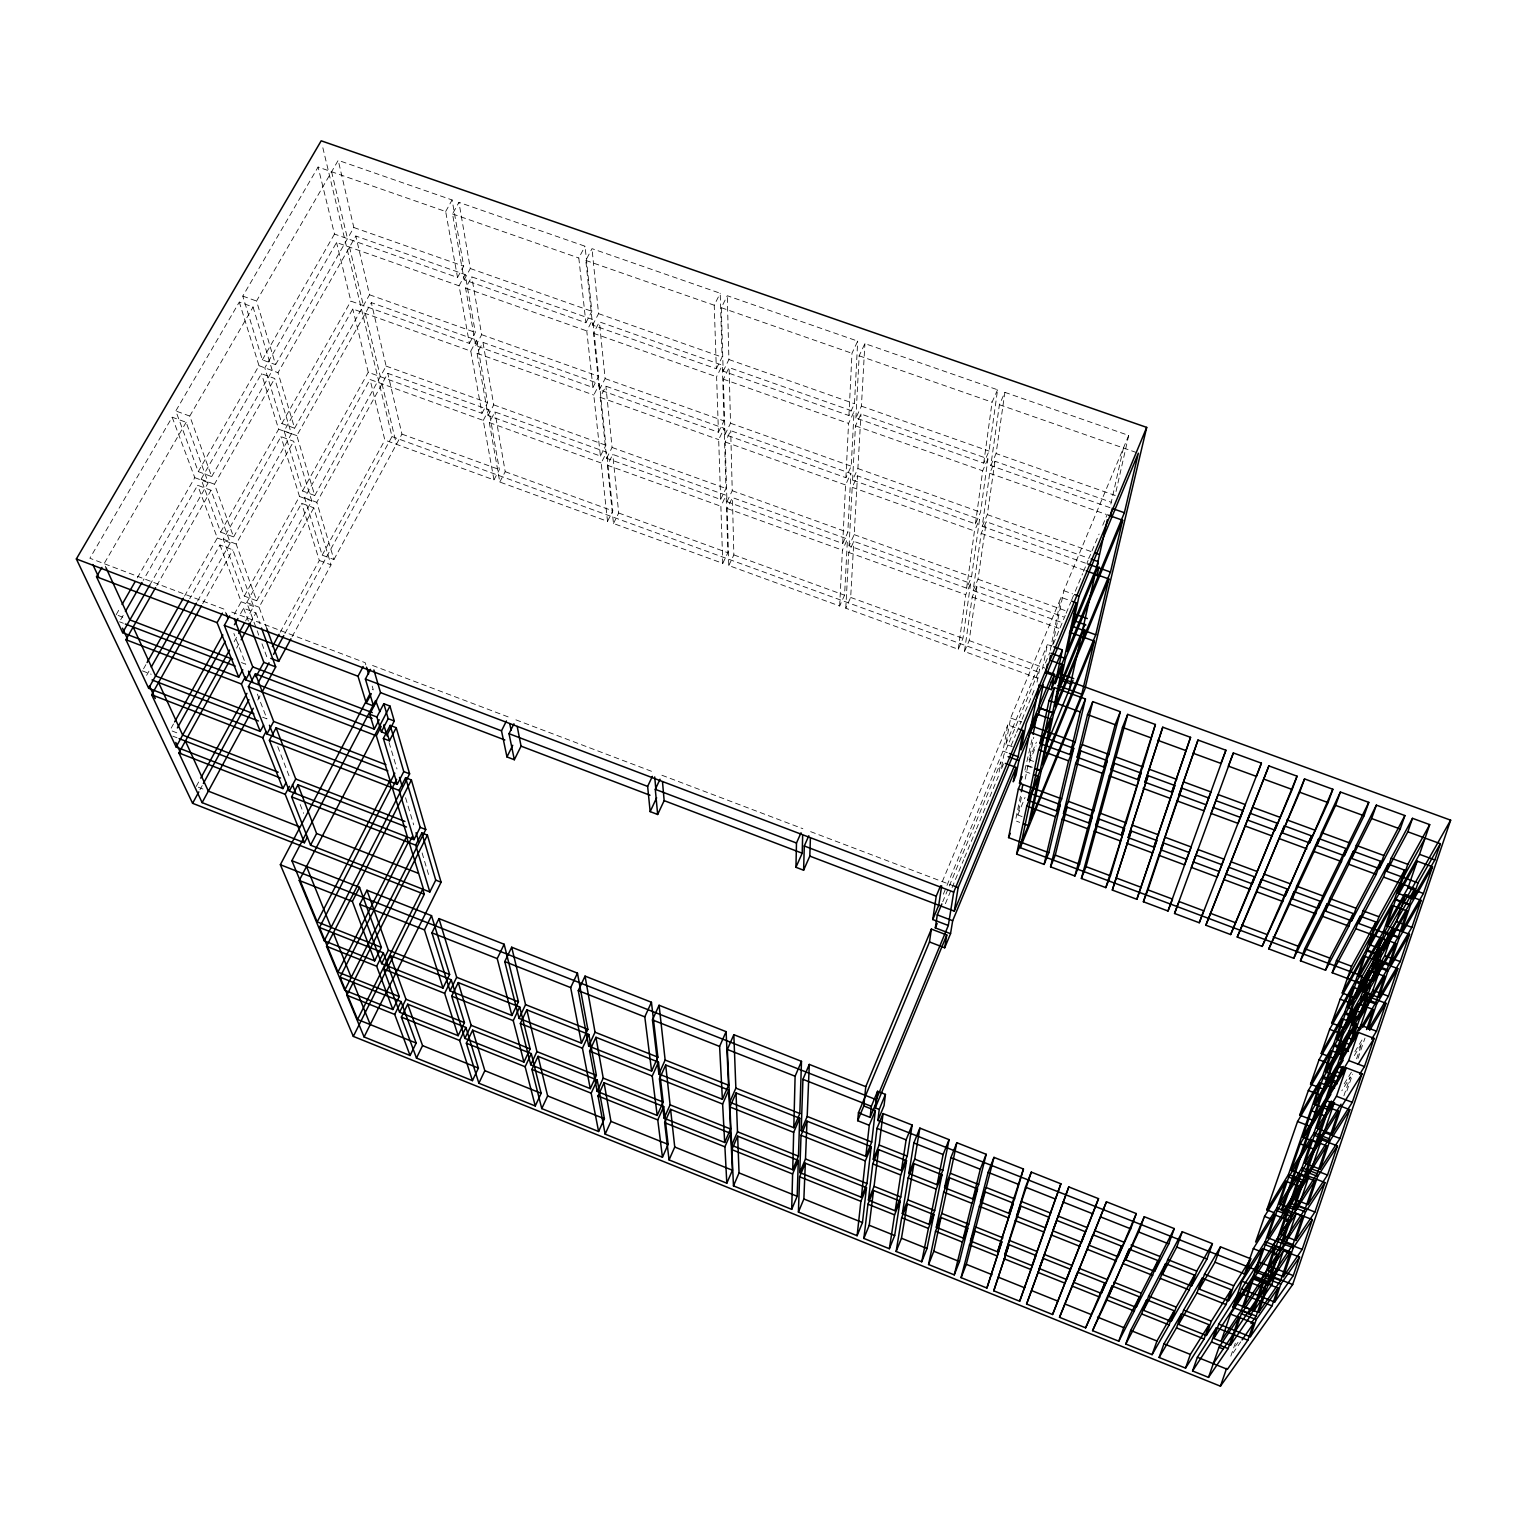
<?xml version="1.0" encoding="UTF-8"?>
<svg xmlns="http://www.w3.org/2000/svg" width="1527" height="1527" viewBox="0 0 1527 1527"><rect width="100%" height="100%" fill="white"/><g stroke="black" fill="none" stroke-linecap="round" stroke-linejoin="round"><path stroke-width="0.75" stroke-dasharray="5 3.75" d="M839.659 605.99L842.389 550.121L847.466 539.031L732.406 497.554L727.138 508.491L728.799 565.544L839.659 605.99L844.565 595.206L847.466 539.031M842.713 543.478L845.557 484.956L850.863 473.485L730.708 430.671L725.21 441.971L726.947 501.715L842.713 543.478L847.809 532.331L850.863 473.485M845.901 477.703L848.554 423.399L854.051 411.603L729.104 367.568L723.397 379.192L725.001 434.565L845.901 477.703L851.226 466.193L854.051 411.603M848.936 415.554L851.971 353.291L857.697 341.113L727.291 295.723L721.317 307.71L723.168 371.176L848.936 415.554L854.471 403.72L857.697 341.113M845.786 608.223L848.745 552.43L853.822 541.322L970.618 583.409L962.983 638.324L958.269 649.261L845.786 608.223L850.673 597.439L853.822 541.322M849.088 545.788L852.2 487.323L857.487 475.851L979.551 519.333L971.535 576.882L966.629 588.181L849.088 545.788L854.185 534.641L857.487 475.851M852.581 480.07L855.464 425.842L860.961 414.027L987.969 458.787L980.544 512.213L975.429 523.895L852.581 480.07L857.888 468.56L860.961 414.027M855.883 417.997L859.167 355.81L864.912 343.613L997.57 389.786L989.038 451.076L983.732 463.12L855.883 417.997L861.4 406.144L864.912 343.613M958.269 649.261L965.732 594.69L970.618 583.409M966.629 588.181L974.455 530.976L979.551 519.333M975.429 523.895L982.682 470.793L987.969 458.787M983.732 463.12L992.073 402.174L997.57 389.786M1037.997 678.332L964.472 651.514L972.184 597.019L977.07 585.738L1063.67 616.946M1060.253 621.966L973.119 590.529L981.193 533.4L986.27 521.738L1088.885 558.29L1099.077 534.068M1085.468 563.139L982.205 526.319L989.706 473.275L994.974 461.269L1111.179 502.23M1123.433 448.003L1110.053 507.67L990.794 465.601L999.402 404.731L1004.881 392.344L1128.701 435.424L1115.13 495.454L996.081 453.557L1004.881 392.344M964.472 651.514L969.187 640.577L977.07 585.738M973.119 590.529L978.005 579.21L986.27 521.738M982.205 526.319L987.301 514.618L994.974 461.269M999.116 772.147L1001.006 761.82L942.751 901.751M947.007 885.393L1002.972 751.093L1007.782 724.886L1018.853 728.971M1012.306 746.703L1005.797 744.298L1010.664 717.976L1061.055 597.343L1071.935 601.256M1037.043 682.111L1039.658 668.998L1003.831 755.063L1001.139 769.589L1003.869 763.023M1042.445 669.093L1047.407 644.509L1051.683 646.055M1020.475 796.197L1015.455 820.782L1019.731 822.366M1024.884 770.123L1032.176 738.82M1050.232 650.349L1061.055 597.343M1022.097 816.582L1017.822 814.979L1021.964 794.803M1025.19 779.114L1027.938 765.657L1036.069 745.939M1033.607 761.419L1029.141 759.778L1033.779 737.217M1128.701 435.424L1063.823 590.72L1052.427 646.245L1065.235 615.438M1343.875 1095.832L1350.326 1076.974L1341.832 1090.774M1356.549 1058.803L1361.912 1043.075L1353.304 1057.314M1346.871 1091.003L1352.617 1074.168M1358.037 1058.326L1364.985 1038.036M1230.819 1356.167L1235.438 1342.806M1017.822 814.979L1025.037 797.399M1029.141 759.778L1036.394 742.179M945.385 903.698L963.652 859.758M964.568 857.563L975.524 831.203M976.44 829.008L998.372 776.27M1011.141 745.52L1015.703 734.582M1016.6 732.406L1021.162 721.469M1022.059 719.274L1034.791 688.658M1045.461 663.023L1049.755 652.659M1066.151 613.243L1070.732 602.249M1071.63 600.054L1074.378 593.449M1075.294 591.254L1082.605 573.656M1083.521 571.461L1088.102 560.466M1102.723 525.269L1107.304 514.275M942.312 881.594L1007.782 724.886M943.342 894.211L946.091 887.607M1005.797 744.298L1047.407 644.509M990.794 465.601L996.081 453.557M728.799 565.544L733.857 554.912L732.406 497.554M722.767 563.348L727.845 552.736L726.146 495.302L612.785 454.435L607.345 465.22L613.491 523.494L722.767 563.348L720.878 506.239L726.146 495.302M720.649 499.444L725.955 488.468L724.18 428.343L605.895 386.197L600.206 397.325L606.62 458.291L720.649 499.444L718.683 439.642L724.18 428.343M726.947 501.715L732.235 490.721L730.708 430.671M718.434 432.236L723.97 420.898L722.328 365.182L599.386 321.853L593.469 333.287L599.405 389.767L718.434 432.236L716.602 376.787L722.328 365.182M725.001 434.565L730.517 423.227L729.104 367.568M723.168 371.176L728.913 359.532L727.291 295.723M716.335 368.77L722.08 357.127L720.21 293.26L591.999 248.653L585.795 260.43L592.61 325.117L716.335 368.77L714.235 305.228L720.21 293.26M613.491 523.494L618.702 513.015L612.785 454.435M607.536 521.337L612.785 510.858L606.639 452.221L494.939 411.966L489.327 422.597L499.806 482.036L607.536 521.337L601.18 463.005L606.639 452.221M606.62 458.291L612.079 447.468L605.895 386.197M600.416 456.058L605.895 445.254L599.462 383.907L482.99 342.411L477.111 353.367L488.086 415.535L600.416 456.058L593.774 395.035L599.462 383.907M592.934 387.476L598.679 376.31L592.705 319.506L471.748 276.864L465.601 288.126L475.756 345.675L592.934 387.476L586.769 330.92L592.705 319.506M599.405 389.767L605.131 378.62L599.386 321.853M592.61 325.117L598.565 313.646L591.999 248.653M499.806 482.036L505.208 471.69L494.939 411.966M585.891 322.751L591.846 311.298L585.032 246.229L458.94 202.347L452.526 213.933L464.151 279.804L585.891 322.751L578.809 257.987L585.032 246.229M493.965 479.898L499.348 469.572L488.869 409.77L387.801 373.351L316.814 502.326L333.936 559.531L322.197 555.16L304.636 497.821L370.049 379.498L483.257 420.402L493.965 479.898L384.861 440.1L370.049 379.498M481.978 413.321L487.628 402.67L476.672 340.158L371.328 302.632L296.83 435.634L314.772 495.531L302.537 490.988L284.137 430.977L352.794 308.969L470.774 351.095L481.978 413.321L368.274 372.302L352.794 308.969M483.257 420.402L488.869 409.77M488.086 415.535L493.717 404.865L482.99 342.411M469.4 343.403L475.317 332.428L465.181 274.555L355.829 236.017L277.99 372.683L294.616 428.209L281.865 423.533L264.801 367.892L336.551 242.526L459.035 285.797L469.4 343.403L350.886 301.124L336.551 242.526M470.774 351.095L476.672 340.158M475.756 345.675L481.673 334.68L471.748 276.864M199.942 789.783L202.232 785.584M284.9 633.533L392 436.569L322.846 147.756M257.758 700.015L260.01 695.873M292.077 636.74L331.054 564.856L313.798 507.804L301.602 503.28L246.725 602.554L256.364 628.609M333.936 559.531L401.945 434.126L387.801 373.351M196.258 786.405L199.636 780.202M280.224 632.235L319.315 560.466L301.602 503.28M322.197 555.16L384.861 440.1M457.527 277.475L463.712 266.194L452.107 199.961L338.211 160.335L256.536 301.029L275.585 364.667L262.339 359.857L242.793 296.104L318.093 167.035L445.674 211.528L457.527 277.475L334.489 234.07L318.093 167.035M459.035 285.797L465.181 274.555M464.151 279.804L470.316 268.523L458.94 202.347M234.146 641.741L237.582 635.518M245.58 620.993L253.597 606.467L232.848 549.854L219.964 545.005L189.692 598.794M256.727 600.779L311.737 501.009L293.68 441.284L280.968 436.607L223.247 539.165L244.32 596.084L256.727 600.779L236.131 543.994L293.68 441.284M314.772 495.531L386.121 366.117L371.328 302.632M236.609 648.04L238.88 643.898M250.256 623.226L255.944 612.9L243.595 608.223L239.014 616.469M266.92 628.895L259.075 607.231L313.798 507.804M171.196 728.112L173.486 723.97M234.299 614.198L241.171 601.772L219.964 545.005M244.32 596.084L299.502 496.485L280.968 436.607M302.537 490.988L368.274 372.302M445.674 211.528L452.107 199.961M202.671 603.738L232.848 549.854M146.611 675.354L148.94 671.212M197.594 601.065L230.291 542.829L211.031 490.262L197.632 485.281L143.175 580.432M233.593 536.95L291.428 433.878L274.688 378.505L261.48 373.695L201.087 479.249L220.651 532.102L233.593 536.95L214.467 484.231L274.688 378.505M294.616 428.209L369.515 294.768L355.829 236.017M143.557 668.788L145.905 664.646M184.538 596.122L217.33 537.981L197.632 485.281M220.651 532.102L278.658 429.202L261.48 373.695M281.865 423.533L350.886 301.124M156.747 585.566L211.031 490.262M149.78 585.108L208.245 482.666L186.141 422.311L172.169 417.176L89.883 558.252L224.507 609.311L226.206 613.701M211.699 476.596L272.264 370.488L253.062 307.022L239.3 302.079L175.796 410.954L198.262 471.614L211.699 476.596L189.768 416.088L175.796 410.954M275.585 364.667L353.844 227.523L338.211 160.335M116.205 614.694L119.717 608.548M137.315 577.874L194.788 477.665L172.169 417.176M198.262 471.614L258.998 365.678L239.3 302.079M262.339 359.857L334.489 234.07M120.69 619.733L124.241 613.51M186.141 422.311L104.122 563.654L106.107 567.968M189.768 416.088L253.062 307.022M1354.869 1051.779L1363.096 1038.15M1344.18 1083.903L1351.49 1072.011M1235.419 1346.127L1238.015 1342.367M1233.072 1352.941L1240.802 1341.775M452.526 213.933L578.809 257.987M585.795 260.43L714.235 305.228M721.317 307.71L851.971 353.291M859.167 355.81L992.073 402.174M999.402 404.731L1138.359 453.195M353.844 227.523L463.712 266.194M470.316 268.523L591.846 311.298M598.565 313.646L722.08 357.127M728.913 359.532L854.471 403.72M861.4 406.144L989.038 451.076M465.601 288.126L586.769 330.92M593.469 333.287L716.602 376.787M723.397 379.192L848.554 423.399M855.464 425.842L982.682 470.793M989.706 473.275L1106.121 514.389M369.515 294.768L475.317 332.428M481.673 334.68L598.679 376.31M605.131 378.62L723.97 420.898M730.517 423.227L851.226 466.193M857.888 468.56L980.544 512.213M987.301 514.618L1092.645 552.106M477.111 353.367L593.774 395.035M600.206 397.325L718.683 439.642M725.21 441.971L845.557 484.956M852.2 487.323L974.455 530.976M981.193 533.4L1083.979 570.105M242.793 296.104L256.536 301.029M1063.823 590.72L1072.527 593.831M386.121 366.117L487.628 402.67M493.717 404.865L605.895 445.254M612.079 447.468L725.955 488.468M732.235 490.721L847.809 532.331M854.185 534.641L971.535 576.882M978.005 579.21L1067.239 611.334M489.327 422.597L601.18 463.005M607.345 465.22L720.878 506.239M727.138 508.491L842.389 550.121M848.745 552.43L965.732 594.69M972.184 597.019L1058.917 628.341M258.998 365.678L277.99 372.683M401.945 434.126L499.348 469.572M505.208 471.69L612.785 510.858M618.702 513.015L727.845 552.736M733.857 554.912L844.565 595.206M850.673 597.439L962.983 638.324M969.187 640.577L1044.831 668.101M392 436.569L1039.2 672.376M284.137 430.977L296.83 435.634M278.658 429.202L291.428 433.878M1010.664 717.976L1021.735 722.042M1002.972 751.093L1007.324 752.696M304.636 497.821L316.814 502.326M1027.938 765.657L1032.386 767.298M299.502 496.485L311.737 501.009M1026.678 765.771L1031.145 767.432M1025.476 771.631L1029.923 773.273M201.087 479.249L214.467 484.231M194.788 477.665L208.245 482.666M319.315 560.466L331.054 564.856M223.247 539.165L236.131 543.994M217.33 537.981L230.291 542.829M246.725 602.554L259.075 607.231M241.171 601.772L253.597 606.467M231.741 612.06L365.182 662.68L366.537 667.204M372.55 665.467L508.415 717.003M515.916 719.847L654.281 772.338M661.916 775.239L802.839 828.703M810.627 831.642L954.184 886.118M372.283 689.46L373.313 689.86L371.958 685.337M118.152 615.438L125.997 618.435M241.419 662.565L245.79 664.245L233.879 633.476M119.507 621.794L123.401 623.283M142.393 670.868L151.173 674.266M262.606 717.194L266.977 718.873L256.88 692.838M172.15 730.994L178.468 733.456M172.837 736.167L177.037 737.789M198.281 787.188L204.313 789.554M277.723 746.608L289.309 776.518M300.17 804.5L303.606 813.376M243.595 608.223L248.443 621.203M257.166 630.785L258.769 635.137M261.995 643.821L266.805 656.858M255.944 612.9L259.895 623.703M389.061 742.523L396.982 768.959M405.571 797.724L413.683 824.828M422.101 852.944L428.82 875.448M331.588 171.73L347.507 238.651M349.511 247.107L363.426 305.61M365.277 313.436L380.318 376.654M382.036 383.831L396.409 444.319"/><path stroke-width="1.5" d="M810.398 838.323L809.806 856.113L803.603 870.218L795.949 867.298L796.483 843.019L801.026 832.788M791.692 1209.346L792.608 1173.977L798.316 1160.425L737.656 1136.164L731.834 1149.621L733.475 1185.868L791.692 1209.346L797.17 1196.29L798.316 1160.425M792.723 1169.758L793.677 1132.366L799.671 1118.241L736.033 1092.95L729.925 1106.96L731.643 1145.288L792.723 1169.758L798.468 1156.149L799.671 1118.241M793.792 1127.709L795.109 1076.23L801.484 1061.341L733.838 1034.695L727.348 1049.469L729.715 1102.189L793.792 1127.709L799.824 1113.507L801.484 1061.341M795.949 867.298L802.19 853.211L802.668 835.384M803.603 870.218L804.29 845.996L808.814 835.746M798.411 1212.056L799.614 1176.783L805.321 1163.23L866.477 1187.701L862.469 1222.554L857.105 1235.706L798.411 1212.056L803.87 1198.981L805.321 1163.23M799.747 1172.564L801.026 1135.286L807 1121.142L871.211 1146.662L866.954 1183.52L861.343 1197.244L799.747 1172.564L805.492 1158.955L807 1121.142M801.179 1130.648L802.935 1079.322L809.291 1064.414L865.771 1086.651L863.805 1105.949L857.678 1120.703L869.264 1125.284L865.828 1156.378L801.179 1130.648L807.191 1116.447L809.291 1064.414M857.678 1120.703L858.441 1112.782L929.485 941.949L931.375 929.084L946.778 934.982L944.698 947.79L929.485 941.949M857.105 1235.706L860.884 1201.348L866.477 1187.701M861.343 1197.244L865.332 1160.902L871.211 1146.662M858.441 1112.782L870.123 1117.401L871.344 1106.331L877.567 1091.29L885.431 1094.401L884.057 1105.586L877.91 1120.474L1292.663 1284.531L1450.65 820.171L1048.285 673.617M877.91 1120.474L879.228 1109.442L875.276 1107.877L876.231 1099.669L948.324 925.477L953.726 892.112L1146.701 427.388L321.185 140.808L76.35 558.958L192.593 803.297L424.277 894.268L353.329 1036.394L1220.436 1386.192L1292.663 1284.531M865.828 1156.378L871.726 1142.062L875.353 1110.511L863.805 1105.949M877.567 1091.29L876.269 1102.532L870.123 1117.401M863.862 1238.435L867.947 1204.192L873.539 1190.506L900.109 1201.138L894.669 1235.515L889.363 1248.723L863.862 1238.435L869.226 1225.265L873.539 1190.506M868.424 1200.088L872.757 1163.86L878.598 1149.602L906.504 1160.673L900.758 1197.034L895.185 1210.816L868.424 1200.088L874.055 1186.364L878.598 1149.602M873.291 1159.337L876.975 1128.338L883.064 1113.565L912.134 1125.036L907.21 1156.149L901.388 1170.522L873.291 1159.337L879.17 1145.021L883.064 1113.565M948.324 925.477L932.768 919.54L936.223 896.177L940.575 885.755M944.698 947.79L950.538 933.684L935.326 927.882L937.292 914.864L941.835 903.946M941.663 885.889L938.742 905.225L932.768 919.54M889.363 1248.723L894.574 1214.862L900.109 1201.138M895.185 1210.816L900.701 1174.988L906.504 1160.673M901.388 1170.522L906.103 1139.867L912.134 1125.036M896.139 1251.453L901.655 1217.706L907.191 1203.963L933.875 1214.652L927.004 1248.513L921.735 1261.779L896.139 1251.453L901.464 1238.244L907.191 1203.963M902.323 1213.66L908.145 1177.947L913.929 1163.631L941.949 1174.759L934.696 1210.587L929.179 1224.425L902.323 1213.66L907.878 1199.878L913.929 1163.631M908.87 1173.499L913.852 1142.94L919.865 1128.109L949.069 1139.638L942.846 1170.293L937.082 1184.742L908.87 1173.499L914.692 1159.108L919.865 1128.109M950.538 933.684L952.676 920.743L1016.085 767.413L1005.32 763.424M809.806 856.113L954.26 911.123L958.154 887.607L1023.281 730.593L1018.853 728.971M1016.085 767.413L1013.26 781.805L1016.028 775.105L1018.872 760.637L1054.527 674.419L1046.033 671.326M954.26 911.123L1018.165 756.724L1023.281 730.593M921.735 1261.779L928.397 1228.414L933.875 1214.652M929.179 1224.425L936.223 1189.132L941.949 1174.759M937.082 1184.742L943.113 1154.527L949.069 1139.638M1034.371 774.933L1038.818 776.575L1026.755 806.046L1016.619 854.089L1044.105 864.416L1048.82 852.696L1008.564 837.598L1018.337 789.001L1021.009 782.492M1061.647 798.869L1019.502 783.198L1029.771 732.12L1037.215 714.121L1051.187 719.236L1040.078 770.734L1027.976 800.32L1056.722 811.028L1061.647 798.869L1073.691 748.287L1029.771 732.12M1038.875 686.883L1031.049 725.764L1075.199 742.007L1070.083 754.624L1039.944 743.515L1049.03 700.53L1054.355 687.627L1085.449 698.965L1075.199 742.007M1021.372 791.73L1022.746 785.031M1033.092 734.334L1037.215 714.121M1043.208 684.802L1038.532 707.707L1052.561 712.842L1039.944 743.515M1045.537 673.35L1047.407 664.207M1038.398 714.674L1039.792 707.917L1053.745 713.033L1042.54 764.722L1095.737 634.774L1108.85 578.981L1086.212 570.888M1049.583 660.122L1050.538 655.522M928.569 1264.528L935.517 1231.277L940.976 1217.496L967.774 1228.204L959.471 1261.569L954.26 1274.873L928.569 1264.528L933.818 1251.243L940.976 1217.496M936.337 1227.307L943.686 1192.11L949.412 1177.737L977.547 1188.903L968.767 1224.215L963.327 1238.111L936.337 1227.307L941.835 1213.45L949.412 1177.737M944.602 1187.739L950.901 1157.619L956.837 1142.711L986.175 1154.297L978.654 1184.513L972.947 1199.019L944.602 1187.739L950.367 1173.27L956.837 1142.711M1027.976 800.32L1038.627 749.795L1051.187 719.236M1038.704 685.05L1051.32 689.65L1054.527 674.419M1450.65 820.171L1362.237 976.077L1020.265 847.676L1054.355 687.627M1051.053 682.015L1055.214 683.542L1062.372 649.929L1053.821 646.818M1016.619 854.089L1028.263 825.553L1038.818 776.575M1052.561 712.842L1062.907 664.913L1050.423 660.37M1071.935 601.256L1076.306 602.821L1064.395 657.965L1051.32 689.65M1094.267 641.111L1041.28 770.581L1030.63 819.77L1081.784 694.289L1094.267 641.111L1070.045 632.369M1122.631 520.23L1065.541 658.5L1055.138 706.619L1110.473 572.052L1122.631 520.23L1108.354 515.191M1079.055 596.179L1067.049 651.533L1124.387 512.728L1138.359 453.195L1079.055 596.179L1074.703 594.614M1069.205 689.708L1081.173 636.377M1082.586 630.04L1095.145 574.095M1096.71 567.147L1107.342 519.714M1082.834 638.381L1084.857 629.429M1096.978 575.774L1099.02 566.765M1110.339 516.641L1111.885 509.827M1146.701 427.388L1084.933 689.04L1020.265 847.676M1044.105 864.416L1055.386 816.716L1060.272 804.595L1018.337 789.001M1056.722 811.028L1068.595 760.847L1073.691 748.287M1070.083 754.624L1080.181 711.926L1085.449 698.965M1048.82 852.696L1060.272 804.595M1050.557 866.84L1062.124 819.236L1066.991 807.096L1092.32 816.525L1079.57 864.225L1074.893 876.002L1050.557 866.84L1055.272 855.12L1066.991 807.096M1063.498 813.547L1075.657 763.462L1080.734 750.883L1107.266 760.637L1093.847 810.837L1088.98 823.034L1063.498 813.547L1068.404 801.37L1080.734 750.883M1077.165 757.239L1087.51 714.598L1092.759 701.637L1120.341 711.716L1108.926 754.414L1103.868 767.088L1077.165 757.239L1082.261 744.603L1092.759 701.637M954.26 1274.873L962.354 1242.043L967.774 1228.204M963.327 1238.111L971.878 1203.352L977.547 1188.903M972.947 1199.019L980.277 1169.243L986.175 1154.297M961.094 1277.641L969.492 1244.906L974.913 1231.067L1001.827 1241.814L986.9 1288.044L961.094 1277.641L966.305 1264.318L974.913 1231.067M970.504 1240.993L979.399 1206.33L985.049 1191.881L1013.317 1203.123L997.589 1251.835L970.504 1240.993L975.944 1227.078L985.049 1191.881M980.506 1202.016L988.122 1172.354L993.982 1157.371L1023.453 1169.014L1014.596 1198.79L1008.965 1213.354L980.506 1202.016L986.194 1187.51L993.982 1157.371M1074.893 876.002L1087.491 828.684L1092.32 816.525M1088.98 823.034L1102.227 773.273L1107.266 760.637M1103.868 767.088L1115.13 724.714L1120.341 711.716M1081.383 878.445L1094.248 831.203L1099.077 819.026L1124.502 828.474L1110.434 875.811L1105.815 887.626L1081.383 878.445L1086.041 866.649L1099.077 819.026M1095.775 825.573L1109.308 775.869L1114.328 763.252L1140.955 773.063L1126.182 822.843L1121.372 835.097L1095.775 825.573L1100.623 813.337L1114.328 763.252M1110.988 769.703L1122.498 727.406L1127.689 714.388L1155.385 724.485L1142.788 766.878L1137.806 779.591L1110.988 769.703L1116.027 757.029L1127.689 714.388M986.9 1288.044L1001.827 1241.814M997.589 1251.835L1013.317 1203.123M1008.965 1213.354L1023.453 1169.014M1105.815 887.626L1124.502 828.474M1121.372 835.097L1140.955 773.063M1137.806 779.591L1155.385 724.485M1112.324 890.069L1131.259 830.993L1156.798 840.499L1136.851 899.288L1112.324 890.069L1131.259 830.993M1128.186 837.636L1148.056 775.659L1174.797 785.508L1153.878 847.199L1128.186 837.636L1148.056 775.659M1144.945 782.225L1162.753 727.196L1190.564 737.331L1171.858 792.15L1144.945 782.225L1162.753 727.196M993.772 1290.811L1008.984 1244.696L1036.012 1255.499L1019.673 1301.252L993.772 1290.811L1008.984 1244.696M1060.902 1183.807L1045.155 1227.746L1016.562 1216.37L1025.495 1187.147L1031.298 1172.106L1060.902 1183.807L1032.023 1265.635L1004.823 1254.736L1015.264 1220.627L1020.857 1206.101L1049.24 1217.382L1019.673 1301.252M1004.823 1254.736L1020.857 1206.101M1016.562 1216.37L1031.298 1172.106M1136.851 899.288L1156.798 840.499M1153.878 847.199L1174.797 785.508M1171.858 792.15L1190.564 737.331M1163.593 843.019L1147.941 889.878L1172.526 899.098L1168.002 911.008L1143.379 901.751L1158.859 855.292L1163.593 843.019L1189.209 852.562M1186.517 859.357L1160.711 849.756L1177.012 800.873L1181.917 788.142L1208.773 798.029M1206.082 804.767L1179.035 794.803L1197.989 740.041L1225.914 750.234L1168.002 911.008M1160.711 849.756L1181.917 788.142M1179.035 794.803L1197.989 740.041M1271.991 1305.89L1278.08 1288.063L1262.6 1281.936L1241.394 1313.716L1230.514 1345.153L1213.736 1338.435L1218.737 1324.119L1238.951 1292.758L1271.991 1305.89L1250.308 1336.736L1218.737 1324.119M1280.619 1280.657L1290.449 1251.93L1275.045 1245.879L1253.419 1279.034L1243.856 1306.597L1258.649 1312.476L1280.619 1280.657L1265.158 1274.53L1243.856 1306.597M1292.949 1244.6L1302.684 1216.198L1287.337 1210.186L1265.291 1244.715L1255.843 1271.991L1270.559 1277.813L1292.949 1244.6L1277.565 1238.55L1255.843 1271.991M1314.785 1180.829L1291.67 1216.446L1282.356 1243.493L1305.165 1208.945L1314.785 1180.829L1299.515 1174.893L1277.068 1210.739L1267.715 1237.729L1293.216 1247.826L1312.342 1219.615L1296.251 1213.335L1277.736 1241.737L1267.811 1270.54L1283.348 1276.687L1302.187 1249.41L1312.342 1219.615M1317.228 1173.652L1326.753 1145.842L1311.559 1139.982L1288.712 1177.107L1279.454 1203.83L1294.037 1209.537L1317.228 1173.652L1301.977 1167.735L1279.454 1203.83M1329.177 1138.741L1338.606 1111.236L1323.47 1105.414L1300.241 1143.818L1291.078 1170.274L1305.604 1175.924L1329.177 1138.741L1314.003 1132.881L1291.078 1170.274M1366.55 1029.542L1373.403 1009.538L1358.476 1003.907L1334.14 1045.938L1325.264 1071.61L1339.58 1077.089M1359.03 1030.782L1375.732 1002.724L1384.76 976.345L1369.91 970.771L1345.23 1013.947L1336.411 1039.372L1350.689 1044.792M1333.243 1101.769L1328.375 1109.69L1313.983 1104.174L1322.955 1078.234L1387.07 969.607L1396.002 943.495L1355.823 928.721L1332.212 972.737L1360.748 983.464L1385.619 939.811L1380.389 954.986L1355.69 998.104L1342.252 993.046L1351.586 966.267L1375.98 922.022L1360.213 916.162L1336.469 960.598L1332.212 972.737M1398.274 936.814L1407.13 910.97L1392.395 905.53L1367.047 950.939L1358.419 975.868L1372.563 981.174L1398.274 936.814L1383.5 931.317L1358.419 975.868M1358.648 923.453L1363.057 910.856L1388.062 864.034L1404.611 870.123L1378.9 916.734L1369.261 944.564L1383.347 949.832L1409.383 904.366L1414.785 888.619L1383.538 877.09L1358.648 923.453L1388.577 934.6L1414.785 888.619M1241.47 1288.864L1274.682 1302.035L1280.809 1284.131L1299.572 1257.103L1283.405 1250.747L1265.234 1277.984L1253.915 1310.853L1236.259 1303.829L1241.47 1288.864L1258.802 1261.97L1293.274 1275.599L1299.572 1257.103M1283.348 1276.687L1293.216 1247.826M1295.736 1240.458L1305.509 1211.923L1324.959 1182.566L1308.963 1176.344L1290.086 1205.891L1280.275 1234.389L1295.736 1240.458L1314.919 1212.018L1324.959 1182.566M1308.009 1204.631L1317.648 1176.401L1337.442 1145.918L1321.523 1139.753L1302.302 1170.426L1292.586 1198.619L1308.009 1204.631L1327.517 1175.046L1337.442 1145.918M1334.56 1102.609L1314.403 1135.344L1304.783 1163.23L1320.13 1169.186L1329.673 1141.242L1349.792 1109.671L1326.352 1100.643L1316.847 1128.224L1332.117 1134.122L1352.292 1102.322L1361.989 1073.825L1346.222 1067.812L1326.352 1100.643M1332.117 1134.122L1341.565 1106.483L1361.989 1073.825M1368.116 1028.893L1376.495 1004.346L1397.816 968.614L1382.279 962.812L1361.492 998.677L1352.292 1025.419L1360.901 1028.664M1378.843 997.494L1387.909 971L1409.516 934.314L1394.036 928.55L1372.964 965.408L1363.859 991.863L1378.843 997.494L1400.221 961.59L1409.516 934.314M1390.219 964.224L1399.19 937.998L1421.064 900.357L1405.661 894.669L1384.321 932.463L1375.293 958.651L1390.219 964.224L1411.883 927.347L1421.064 900.357M1401.481 931.317L1410.356 905.358L1432.498 866.782L1417.171 861.152L1395.563 899.88L1386.631 925.782L1401.481 931.317L1423.412 893.467L1432.498 866.782M1386.631 871.325L1391.173 858.212L1412.494 818.319L1429.711 824.618L1407.799 864.339L1397.835 893.257L1412.628 898.716L1418.029 882.911L1440.362 843.706L1407.837 831.795L1386.631 871.325L1418.029 882.911M1320.13 1169.186L1339.981 1138.474L1349.792 1109.671M1359.641 1074.283L1364.47 1066.552L1374.071 1038.379L1358.362 1032.424L1338.206 1066.304L1328.795 1093.599L1348.704 1060.559L1358.362 1032.424M1371.628 1039.162L1376.514 1031.183L1386.001 1003.315L1370.387 997.417L1360.824 1025.247L1340.591 1059.318L1349.906 1032.309L1356.377 1034.752M1368.516 1029.179L1388.425 996.196L1397.816 968.614M1412.628 898.716L1434.826 859.968L1440.362 843.706M1247.845 1340.229L1253.724 1323.165L1239.008 1317.305L1218.985 1347.291L1208.525 1377.392L1192.568 1370.96L1197.378 1357.255L1216.446 1327.669L1247.845 1340.229L1227.403 1369.337L1197.378 1357.255M1250.976 1323.585L1256.167 1316.083L1265.616 1288.597L1250.976 1282.775L1230.552 1314.098L1221.371 1340.496L1241.451 1310.223L1250.976 1282.775M1264.07 1287.452L1268.04 1281.573L1277.393 1254.354L1262.81 1248.609L1241.985 1281.21L1232.9 1307.341L1251.319 1314.652L1262.6 1281.936M1274.721 1255.079L1279.779 1247.406L1289.055 1220.474L1274.53 1214.786L1253.323 1248.647L1244.314 1274.53L1265.215 1241.661L1274.53 1214.786M1286.268 1221.581L1291.422 1213.602L1300.584 1186.937L1286.135 1181.306L1264.528 1216.408L1255.614 1242.043L1276.916 1207.914L1286.135 1181.306M1283.119 1211.369L1302.932 1180.123L1329.902 1101.75M1337.537 1079.57L1341.928 1066.762M1348.589 1047.446L1356.587 1024.197L1342.424 1018.853L1319.042 1059.776L1310.548 1084.208L1324.138 1089.419L1343.111 1057.524M1367.448 992.607L1358.82 1017.726L1344.676 1012.382L1321.218 1053.535L1334.751 1058.688L1343.13 1034.447L1367.448 992.607L1353.361 987.301L1329.635 1029.332L1321.218 1053.535M1369.662 986.194L1378.213 961.342L1364.184 956.074L1340.133 999.173L1331.792 1023.147L1345.268 1028.263L1369.662 986.194L1355.575 980.907L1331.792 1023.147M1250.308 1336.736L1256.187 1319.614L1278.08 1288.063M1258.649 1312.476L1268.135 1284.875L1290.449 1251.93M1270.559 1277.813L1279.97 1250.479L1302.684 1216.198M1294.037 1209.537L1303.256 1182.757L1326.753 1145.842M1305.604 1175.924L1314.709 1149.411L1338.606 1111.236M1317.037 1142.635L1326.066 1116.409L1311.655 1110.854L1302.588 1137.061L1317.037 1142.635L1341.011 1104.212M1328.375 1109.69L1331.353 1101.043M1340.324 1074.951L1343.264 1066.361M1351.414 1042.674L1359.45 1019.33L1384.76 976.345M1396.002 943.495L1370.349 987.606L1361.683 1012.821L1347.482 1007.457L1356.186 982.3L1381.21 937.979L1372.219 964.052L1347.482 1007.457M1372.563 981.174L1381.152 956.207L1407.13 910.97M1383.347 949.832L1388.577 934.6M1253.915 1310.853L1271.762 1284.684L1283.405 1250.747M1267.811 1270.54L1286.058 1243.054L1296.251 1213.335M1280.275 1234.389L1298.866 1205.738L1308.963 1176.344M1292.586 1198.619L1311.54 1168.842L1321.523 1139.753M1304.783 1163.23L1324.062 1132.347L1333.93 1103.582M1316.847 1128.224L1336.449 1096.252L1346.222 1067.812M1352.292 1025.419L1372.83 990.317L1382.279 962.812M1363.859 991.863L1384.684 955.768L1394.036 928.55M1375.293 958.651L1396.422 921.602L1405.661 894.669M1386.631 925.782L1408.028 887.798L1417.171 861.152M1397.835 893.257L1419.518 854.337L1429.711 824.618M1220.436 1386.192L1226.582 1368.421M1281.268 1210.281L1362.237 976.077M1282.165 1210.854L1311.216 1126.792L1330.838 1094.401M1343.569 1055.329L1331.391 1050.691L1308.353 1090.507L1299.763 1115.168L1313.411 1120.436L1321.962 1095.718L1343.245 1060.062M1324.138 1089.419L1332.594 1064.949L1356.587 1024.197M1345.268 1028.263L1353.571 1004.251L1378.213 961.342M1355.69 998.104L1360.748 983.464M1265.158 1274.53L1275.045 1245.879M1277.565 1238.55L1287.337 1210.186M1267.715 1237.729L1289.838 1202.952L1299.515 1174.893M1301.977 1167.735L1311.559 1139.982M1314.003 1132.881L1323.47 1105.414M1341.718 1073.691L1335.266 1071.229L1325.894 1098.409L1302.588 1137.061M1325.264 1071.61L1349.295 1030.534L1358.476 1003.907M1336.411 1039.372L1360.824 997.112L1369.91 970.771M1383.5 931.317L1392.395 905.53M1369.261 944.564L1394.685 898.926L1404.611 870.123M1238.951 1292.758L1233.759 1307.666L1213.736 1338.435M1245.364 1274.224L1250.728 1258.782L1220.436 1246.834L1204.517 1274.186L1199.249 1289.093L1228.472 1300.718L1245.364 1274.224L1215.015 1262.218L1199.249 1289.093M1383.538 877.09L1388.062 864.034M1400.221 829.008L1404.897 815.552L1376.361 805.13L1356.281 845.385L1351.662 858.441L1379.263 868.615L1400.221 829.008L1371.628 818.548L1351.662 858.441M1208.525 1377.392L1228.147 1348.608L1239.008 1317.305M1232.9 1307.341L1253.4 1275.77L1262.81 1248.609M1274.721 1212.953L1266.818 1209.861L1288.483 1174.511L1320.244 1082.853L1334.522 1088.312M1299.763 1115.168L1322.535 1076.249L1331.391 1050.691M1310.548 1084.208L1333.663 1044.163L1342.424 1018.853M1344.676 1012.382L1353.361 987.301M1355.575 980.907L1364.184 956.074M1342.252 993.046L1366.379 949.737L1375.98 922.022M1236.259 1303.829L1253.438 1277.431L1258.802 1261.97M1407.837 831.795L1412.494 818.319M1192.568 1370.96L1211.484 1341.928L1216.446 1327.669M1355.823 928.721L1360.213 916.162M1226.028 1304.573L1231.22 1289.685L1202.188 1278.156L1183.616 1310.09L1178.539 1324.348L1206.33 1335.476L1226.028 1304.573L1196.939 1292.987L1178.539 1324.348M1376.209 874.379L1380.771 861.343L1353.361 851.264L1329.788 898.487L1325.321 911.046L1351.643 920.857L1376.209 874.379L1348.761 864.244L1325.321 911.046M1228.472 1300.718L1233.701 1285.772L1250.728 1258.782M1379.263 868.615L1383.844 855.521L1404.897 815.552M1266.818 1209.861L1297.549 1121.524L1320.244 1082.853M1204.116 1338.969L1209.098 1324.73L1181.516 1313.697L1163.975 1343.817L1159.108 1357.465L1185.544 1368.116L1204.116 1338.969L1176.477 1327.879L1159.108 1357.465M1348.856 926.125L1353.266 913.566L1327.116 903.85L1304.745 948.687L1300.45 960.788L1325.531 970.218L1348.856 926.125L1322.668 916.353L1300.45 960.788M1206.33 1335.476L1211.35 1321.179L1231.22 1289.685M1351.643 920.857L1356.052 908.26L1380.771 861.343M1215.015 1262.218L1220.436 1246.834M1371.628 818.548L1376.361 805.13M1185.544 1368.116L1190.354 1354.43L1209.098 1324.73M1325.531 970.218L1329.807 958.097L1353.266 913.566M1176.477 1327.879L1181.516 1313.697M1322.668 916.353L1327.116 903.85M1191.48 1286.001L1196.767 1271.113L1212.419 1243.646L1182.261 1231.735L1167.716 1259.584L1162.371 1274.415L1191.48 1286.001L1206.96 1259.031L1212.419 1243.646M1344.333 855.731L1348.971 842.694L1368.784 802.381L1340.382 791.998L1321.523 832.616L1316.847 845.595L1344.333 855.731L1364.05 815.781L1368.784 802.381M1196.939 1292.987L1202.188 1278.156M1348.761 864.244L1353.361 851.264M1169.128 1324.94L1174.187 1310.758L1146.72 1299.782L1130.686 1330.437L1125.781 1344.027L1152.102 1354.64L1169.128 1324.94L1141.604 1313.907L1125.781 1344.027M1315.74 913.776L1320.187 901.274L1294.152 891.577L1268.784 948.897L1293.789 958.288L1315.74 913.776L1289.647 904.041L1268.784 948.897M1171.171 1321.389L1176.248 1307.15L1194.496 1275.102L1165.616 1263.631L1148.628 1296.099L1143.513 1310.3L1171.171 1321.389L1189.228 1289.914L1194.496 1275.102M1318.355 908.45L1322.821 895.91L1346.089 848.573L1318.774 838.533L1296.671 886.175L1292.147 898.697L1318.355 908.45L1341.469 861.572L1346.089 848.573M1026.583 1304.039L1043.208 1258.382L1070.332 1269.223L1052.58 1314.518L1026.583 1304.039L1043.208 1258.382M1039.276 1268.536L1056.799 1220.397L1085.315 1231.716L1066.59 1279.492L1039.276 1268.536L1068.785 1186.918L1098.524 1198.657L1081.498 1242.214L1052.771 1230.781L1068.785 1186.918M1152.102 1354.64L1156.97 1341.011L1174.187 1310.758M1293.789 958.288L1298.103 946.206L1320.187 901.274M1168.747 1243.894L1174.263 1228.586L1144.257 1216.733L1125.685 1259.813L1154.66 1271.342L1168.747 1243.894L1138.684 1231.984L1125.685 1259.813M1328.032 802.591L1332.842 789.249L1304.554 778.923L1282.184 832.826L1309.555 842.923L1328.032 802.591L1299.687 792.227L1282.184 832.826M1143.513 1310.3L1160.291 1278.385L1165.616 1263.631M1292.147 898.697L1314.117 851.474L1318.774 838.533M1162.371 1274.415L1176.763 1247.063L1182.261 1231.735M1316.847 845.595L1335.571 805.359L1340.382 791.998M1134.313 1310.987L1139.428 1296.862L1112.076 1285.925L1092.568 1330.647L1118.795 1341.221L1134.313 1310.987L1106.903 1299.992L1092.568 1330.647M1282.737 901.464L1287.261 889.019L1261.321 879.38L1237.252 937.044L1262.161 946.396L1282.737 901.464L1256.759 891.787L1237.252 937.044M1136.164 1307.36L1141.299 1293.178L1157.943 1260.577L1129.178 1249.143L1108.621 1296.328L1136.164 1307.36L1152.618 1275.331L1157.943 1260.577M1285.2 896.101L1311.54 835.861L1284.36 825.859L1259.088 886.385L1285.2 896.101L1311.54 835.861M1154.66 1271.342L1160.024 1256.511L1174.263 1228.586M1309.555 842.923L1332.842 789.249M1141.604 1313.907L1146.72 1299.782M1289.647 904.041L1294.152 891.577M1118.795 1341.221L1123.719 1327.631L1139.428 1296.862M1262.161 946.396L1287.261 889.019M1261.397 763.176L1199.268 922.747L1174.549 913.47L1233.358 752.945L1261.397 763.176L1256.454 776.422L1228.357 766.134L1233.358 752.945M1108.621 1296.328L1129.178 1249.143M1259.088 886.385L1284.36 825.859M1138.684 1231.984L1144.257 1216.733M1299.687 792.227L1304.554 778.923M1099.631 1297.072L1104.804 1283.004L1077.566 1272.125L1059.509 1317.305L1085.621 1327.841L1099.631 1297.072L1072.336 1286.135L1092.912 1234.732L1121.543 1246.127L1116.142 1260.806L1101.311 1293.388L1073.863 1282.394L1106.445 1201.787L1136.298 1213.583L1130.705 1228.834L1117.993 1256.74L1089.152 1245.268L1106.445 1201.787M1249.869 889.21L1254.45 876.822L1228.624 867.202L1205.853 925.228L1230.647 934.562L1249.869 889.21L1224.005 879.571L1205.853 925.228M1101.311 1293.388L1121.543 1246.127M1268.88 765.905L1247.654 820.094L1274.911 830.134L1292.166 789.478L1297.053 776.193L1268.88 765.905L1226.162 874.131L1252.159 883.809L1277.145 823.206L1250.079 813.223L1224.005 879.571M1252.159 883.809L1277.145 823.206M1117.993 1256.74L1136.298 1213.583M1274.911 830.134L1297.053 776.193M1106.903 1299.992L1112.076 1285.925M1256.759 891.787L1261.321 879.38M1085.621 1327.841L1104.804 1283.004M1230.647 934.562L1254.45 876.822M1081.498 1242.214L1098.524 1198.657M1199.268 922.747L1203.734 910.798L1179.073 901.541L1174.549 913.47M1052.58 1314.518L1085.315 1231.716M1225.914 750.234L1220.894 763.405L1192.911 753.174M1143.379 901.751L1147.941 889.878M1008.564 837.598L1010.282 833.379M1044.869 749.051L1072.985 680.469M1019.502 783.198L1022.193 776.67M1057.238 691.597L1084.953 624.295M1055.901 697.724L1083.521 630.67M1053.745 713.033L1108.85 578.981M1059.509 1317.305L1072.336 1286.135M1062.372 649.929L1020.99 749.91L1026.163 723.683L1076.306 602.821M1069.358 633.209L1098.333 563.196M1069.74 635.518L1097.589 568.178M875.276 1107.877L946.778 934.982M869.264 1125.284L875.353 1110.511M879.228 1109.442L885.431 1094.401M1055.214 683.542L1062.907 664.913M865.771 1086.651L931.375 929.084M935.326 927.882L937.158 923.472M733.475 1185.868L739.049 1172.908L737.656 1136.164M726.814 1183.196L732.406 1170.236L730.727 1133.397L670.582 1109.346L664.646 1122.669L669.055 1159.909L726.814 1183.196L724.905 1146.834L730.727 1133.397M731.643 1145.288L737.503 1131.774L736.033 1092.95M729.715 1102.189L735.861 1088.121L733.838 1034.695M724.676 1142.482L730.536 1128.987L728.761 1090.068L665.677 1065.006L659.454 1078.883L664.111 1118.222L724.676 1142.482L722.634 1104.059L728.761 1090.068M722.386 1099.287L728.551 1085.22L726.108 1031.66L659.091 1005.281L652.449 1019.902L658.881 1073.996L722.386 1099.287L719.599 1046.415L726.108 1031.66M669.055 1159.909L674.743 1147.044L670.582 1109.346M662.451 1157.237L668.139 1144.391L663.711 1106.598L604.043 1082.738L598.011 1095.947L605.15 1134.141L662.451 1157.237L657.755 1119.921L663.711 1106.598M664.111 1118.222L670.086 1104.842L665.677 1065.006M657.202 1115.454L663.176 1102.074L658.481 1062.143L595.95 1037.291L589.594 1051.072L597.152 1091.385L657.202 1115.454L652.239 1076.02L658.481 1062.143M658.881 1073.996L665.142 1060.043L659.091 1005.281M651.609 1071.114L657.889 1057.161L651.437 1002.266L585.051 976.116L578.275 990.603L588.658 1046.052L651.609 1071.114L644.795 1016.867L651.437 1002.266M605.15 1134.141L610.934 1121.391L604.043 1082.738M598.603 1131.507L604.406 1118.757L597.229 1080.009L538.077 1056.34L531.911 1069.454L541.761 1108.583L598.603 1131.507L591.178 1093.217L597.229 1080.009M597.152 1091.385L603.222 1078.119L595.95 1037.291M590.281 1088.636L596.37 1075.371L588.811 1034.447L526.815 1009.824L520.344 1023.472L530.747 1064.777L590.281 1088.636L582.436 1048.209L588.811 1034.447M588.658 1046.052L595.034 1032.214L585.051 976.116M581.463 1043.189L587.857 1029.37L577.454 973.138L511.679 947.217L504.769 961.59L519.046 1018.337L581.463 1043.189L570.678 987.606L577.454 973.138M535.271 1105.968L541.15 1093.332L531.301 1053.63L472.626 1030.171L466.365 1043.189L478.867 1083.235L535.271 1105.968L525.135 1066.743L531.301 1053.63M541.761 1108.583L547.639 1095.928L538.077 1056.34M652.373 776.365L647.639 786.405L650.158 811.62L657.66 814.483L664.15 800.625L662.527 782.168M657.66 814.483L655.293 789.325L660.027 779.266M530.747 1064.777L536.931 1051.607L526.815 1009.824M650.158 811.62L656.648 797.781M523.933 1062.067L530.136 1048.896L519.734 1007.018L458.272 982.586L451.687 996.138L464.876 1038.398L523.933 1062.067L513.244 1020.647L519.734 1007.018M478.867 1083.235L484.842 1070.675L472.626 1030.171M511.908 1015.493L518.436 1001.807L504.158 944.259L438.974 918.605L431.931 932.825L450.045 990.87L511.908 1015.493L497.229 958.612L504.158 944.259M519.046 1018.337L525.555 1004.632L511.679 947.217M472.435 1080.639L478.409 1068.079L465.926 1027.48L407.728 1004.212L401.372 1017.116L416.47 1058.077L472.435 1080.639L459.646 1040.479L465.926 1027.48M464.876 1038.398L471.175 1025.323L458.272 982.586M458.138 1035.688L464.437 1022.632L451.248 979.8L390.32 955.597L383.621 969.015L399.559 1012.229L458.138 1035.688L444.643 993.333L451.248 979.8M412.29 836.567L409.198 842.675L423.59 889.497L429.831 891.959L415.688 845.194L421.853 832.978L427.407 835.135L346.82 995.241L364.094 1036.967L410.076 1055.501L416.165 1043.056L401.086 1001.559L340.063 977.146L408.263 842.312L406.545 836.72L289.328 791.081L269.401 740.29L276.101 727.806L387.858 770.906M442.983 988.064L449.625 974.474L431.53 915.666L366.938 890.241L359.761 904.347L381.635 963.652L442.983 988.064L424.468 929.886L431.53 915.666M416.47 1058.077L422.559 1045.613L407.728 1004.212M450.045 990.87L456.668 977.28L438.974 918.605M396.657 779.362L392.324 787.798L407.48 837.082L413.989 839.621L399.101 790.432L405.59 777.739L411.393 779.992L326.53 946.282L344.739 990.259L392.859 1009.538L399.272 996.597L383.372 952.829L319.506 927.462L391.351 787.436L389.461 781.309L266.939 733.972L248.386 686.692L255.41 673.808L372.111 718.473M410.076 1055.501L394.71 1014.443L401.086 1001.559M399.559 1012.229L405.953 999.269L390.32 955.597M517.195 726.432L521.07 746.149L514.332 759.74L506.964 756.934L512.748 745.271M429.831 891.959L435.729 880.125L421.853 832.978M514.332 759.74L509.025 733.685L513.95 723.798M364.094 1036.967L441.074 882.224L427.407 835.135M392.859 1009.538L376.654 966.247L383.372 952.829M381.635 963.652L388.392 950.157L366.938 890.241M416.165 1043.056L357.566 1019.482L422.712 889.153L310.535 845.156L291.6 796.846L297.956 784.802L406.506 827.004M506.964 756.934L501.505 730.822L506.43 720.954M324.258 940.804L409.618 773.845L396.218 727.692L390.187 725.382L383.392 738.495L389.442 740.805L387.457 734.182L381.368 731.853L376.883 717.003L383.811 703.718L389.958 706.066L299.254 880.449L324.258 940.804L374.63 960.865L381.387 947.389L359.551 887.321L291.886 860.694L375.604 700.588L379.841 711.697M413.989 839.621L420.192 827.348L405.59 777.739M344.739 990.259L425.766 829.524L411.393 779.992M399.272 996.597L337.963 972.088L406.545 836.72M374.63 960.865L352.374 901.426L359.551 887.321M381.387 947.389L317.215 921.907L389.461 781.309M390.187 725.382L403.777 771.593L397.249 784.324L390.435 781.69L394.806 773.196M387.457 734.182L394.29 721.011L389.958 706.066M389.442 740.805L396.218 727.692M390.435 781.69L376.329 735.785L381.177 726.432M381.368 731.853L388.202 718.683L383.811 703.718M310.535 845.156L316.604 833.513L297.956 784.802M229.623 615.877L224.354 625.402L245.694 679.839L374.287 729.123L379.173 719.732M353.329 1036.394L280.357 864.721L370.068 693.697M373.886 669.99L380.528 692.609L373.542 705.989L366.308 703.222L371.309 693.678M374.287 729.123L369.706 714.254L376.635 700.988M230.921 658.366L178.869 752.926L202.118 802.629L304.407 842.751L307.442 836.93M373.542 705.989L365.392 679.057L370.507 669.36M366.308 703.222L358.005 676.251L363.14 666.555M201.507 605.799L151.688 694.766L176.101 746.989L282.915 788.581L286.122 782.549M304.407 842.751L285.205 794.345L289.443 786.329M289.328 791.081L295.723 778.999L276.101 727.806M155.563 587.647L125.92 639.698L148.653 688.295L260.22 731.395L263.598 725.134M282.915 788.581L262.739 737.713L266.08 731.471M266.939 733.972L273.677 721.45L255.41 673.808M192.593 803.297L198.815 791.883M203.358 783.485L248.939 699.69M258.063 682.913L269 662.775M273.543 654.415L283.774 635.633M202.118 802.629L253.272 708.299M262.243 691.731L275.719 666.898L261.48 628.017M270.775 658.366L278.716 661.382L290.951 638.801M200.762 778.121L246.935 693.353M255.944 676.824L263.827 662.355L249.245 623.379M272.398 646.589L279.097 634.297M101.946 567.395L96.506 576.767L122.637 632.674L238.727 677.167L242.774 669.78M260.22 731.395L241.438 684.02L245.465 676.671M245.694 679.839L252.757 666.898L234.261 618.645M176.101 746.989L229.565 650.025M238.727 633.438L244.435 623.073M241.151 639.775L250.256 623.226M174.632 721.908L222.827 634.908M177.399 727.921L225.328 641.245M234.452 624.734L237.888 618.53M1347.348 978.425L1371.628 934.6M1374.529 929.37L1400.106 883.198M1403.275 877.471L1425.092 838.113M238.727 677.167L217.101 622.634L222.388 613.129M151.268 667.07L188.527 600.875M148.653 688.295L196.429 603.146M147.069 662.565L183.374 598.202M122.637 632.674L149.78 585.108M122.065 604.463L134.968 581.959M125.424 611.449L141.992 582.493M1313.983 1104.174L1337.652 1064.281L1346.929 1037.387L1353.361 1039.83M1353.075 1040.784L1356.644 1034.772M1311.655 1110.854L1335.266 1071.229M1362.695 1027.461L1373.403 1009.538M1313.411 1120.436L1336.793 1081.708L1322.535 1076.249M1340.763 1075.142L1344.294 1069.301M1369.662 1030.305L1386.001 1003.315M1358.209 1064.147L1374.071 1038.379M1284.551 1212.133L1300.584 1186.937M1272.354 1246.223L1289.055 1220.474M1260.997 1279.13L1277.393 1254.354M1213.297 1363.668L1233.11 1334.331M1235.477 1330.819L1256.473 1299.725M1259.088 1295.85L1277.068 1269.185M1248.513 1313.85L1265.616 1288.597M1230.514 1345.153L1251.319 1314.652M1242.1 1339.923L1253.724 1323.165M1274.682 1302.035L1293.274 1275.599M1112.095 508.396L1124.387 512.728M1094.878 552.889L1099.364 554.492M1091.118 559.092L1097.798 561.478M1087.72 563.94L1110.473 572.052M1073.939 613.739L1087.319 618.569M1072.546 620.153L1085.869 624.963M1071.42 625.994L1095.737 634.774M1050.996 653.232L1065.541 658.5M1060.387 673.77L1073.748 678.618M1061.341 680.45L1070.198 683.676M1058.058 685.642L1081.784 694.289M1049.03 700.53L1080.181 711.926M1087.51 714.598L1115.13 724.714M1122.498 727.406L1150.232 737.56M1157.638 740.251L1185.486 750.444M1263.936 779.152L1292.166 789.478M1335.571 805.359L1364.05 815.781M1419.518 854.337L1434.826 859.968M1082.261 744.603L1108.926 754.414M1116.027 757.029L1142.788 766.878M1149.926 769.493L1176.802 779.381M1183.959 782.015L1210.949 791.94L1203.906 810.799L1177.012 800.873M1252.464 807.21L1279.683 817.212M1286.917 819.884L1314.251 829.924M1321.523 832.616L1348.971 842.694M1356.281 845.385L1383.844 855.521M1391.173 858.212L1407.799 864.339M1215.931 800.663L1242.883 810.589L1238.092 823.416L1211.083 813.433L1218.145 794.574L1245.249 804.557L1240.42 817.422L1213.278 807.42M1038.627 749.795L1068.595 760.847M1075.657 763.462L1102.227 773.273M1109.308 775.869L1135.973 785.718M1143.093 788.352L1169.873 798.239M1245.288 826.069L1272.411 836.071M1279.626 838.743L1306.864 848.802M1314.117 851.474L1341.469 861.572M1408.028 887.798L1423.412 893.467M1009.481 753.498L1018.165 756.724M1394.685 898.926L1409.383 904.366M1395.563 899.88L1410.356 905.358M1008.125 756.667L1018.872 760.637M1036.833 768.94L1041.28 770.581M1035.611 769.074L1040.078 770.734M1396.422 921.602L1411.883 927.347M1068.404 801.37L1093.847 810.837M1100.623 813.337L1126.182 822.843M1132.977 825.363L1158.63 834.887M1165.464 837.426L1191.213 847.008L1184.532 864.855L1158.859 855.292M1230.8 861.705L1256.759 871.363M1263.669 873.921L1289.723 883.599M1296.671 886.175L1322.821 895.91M1329.788 898.487L1356.052 908.26M1363.057 910.856L1378.9 916.734M1221.772 864.664L1196.042 855.082L1191.365 867.412L1217.134 877.013L1223.91 859.147L1198.065 849.546L1193.37 861.915L1219.271 871.554M1384.321 932.463L1399.19 937.998M1026.755 806.046L1055.386 816.716M1062.124 819.236L1087.491 828.684M1094.248 831.203L1119.711 840.69M1126.487 843.228L1152.064 852.753M1384.684 955.768L1400.221 961.59M1366.379 949.737L1380.389 954.986M1367.047 950.939L1381.152 956.207M1023.987 823.969L1028.263 825.553M1372.219 964.052L1387.07 969.607M1372.964 965.408L1387.909 971M1055.272 855.12L1079.57 864.225M1086.041 866.649L1110.434 875.811M1116.943 878.235L1141.432 887.435M1210.319 913.261L1235.076 922.556M1241.68 925.038L1266.532 934.352M1273.155 936.834L1298.103 946.206M1304.745 948.687L1329.807 958.097M1336.469 960.598L1351.586 966.267M1356.186 982.3L1370.349 987.606M1372.83 990.317L1388.425 996.196M1360.824 997.112L1375.732 1002.724M1361.492 998.677L1376.495 1004.346M1340.133 999.173L1353.571 1004.251M1345.23 1013.947L1359.45 1019.33M1360.824 1025.247L1376.514 1031.183M1349.295 1030.534L1355.709 1032.958M954.184 886.118L958.154 887.607M1329.635 1029.332L1343.13 1034.447M76.35 558.958L953.726 892.112M1333.663 1044.163L1347.864 1049.564M1334.14 1045.938L1348.436 1051.359M96.506 576.767L217.101 622.634M224.354 625.402L358.005 676.251M365.392 679.057L501.505 730.822M509.025 733.685L647.639 786.405M655.293 789.325L796.483 843.019M804.29 845.996L936.223 896.177M1348.704 1060.559L1364.47 1066.552M380.528 692.609L504.845 739.965M521.07 746.149L649.987 795.243M664.15 800.625L802.19 853.211M1338.206 1066.304L1344.695 1068.766M1319.042 1059.776L1332.594 1064.949M937.292 914.864L952.676 920.743M263.827 662.355L275.719 666.898M232.677 659.225L129.91 619.924L106.107 567.968M252.757 666.898L372.264 712.594M388.202 718.683L394.29 721.011M1322.955 1078.234L1337.308 1083.712M369.706 714.254L376.883 717.003M125.348 624.028L235.177 666.058M1336.449 1096.252L1352.292 1102.322M1308.353 1090.507L1321.962 1095.718M125.92 639.698L241.438 684.02M248.386 686.692L376.329 735.785M253.864 713.834L155.582 675.946L133.154 627.005M273.677 721.45L385.968 764.722M403.777 771.593L409.618 773.845M1297.549 1121.524L1311.216 1126.792M152.013 679.954L258.349 720.973M1324.062 1132.347L1339.981 1138.474M1314.403 1135.344L1329.673 1141.242M151.688 694.766L262.739 737.713M269.401 740.29L391.351 787.436M392.324 787.798L399.101 790.432M1300.241 1143.818L1314.709 1149.411M1311.54 1168.842L1327.517 1175.046M278.2 772.204L182.667 735.079L158.56 682.474M295.723 778.999L404.941 821.431M420.192 827.348L425.766 829.524M1302.302 1170.426L1317.648 1176.401M179.117 738.61L280.51 778.026M1288.483 1174.511L1302.932 1180.123M1288.712 1177.107L1303.256 1182.757M178.869 752.926L285.205 794.345M291.6 796.846L408.263 842.312M409.198 842.675L415.688 845.194M1298.866 1205.738L1314.919 1212.018M1289.838 1202.952L1305.165 1208.945M1290.086 1205.891L1305.509 1211.923M1276.916 1207.914L1291.422 1213.602M299.387 826.756L208.34 791.139L185.397 741.053M316.604 833.513L418.436 873.349M435.729 880.125L441.074 882.224M1277.068 1210.739L1291.67 1216.446M1264.528 1216.408L1270.464 1218.737M1286.058 1243.054L1302.187 1249.41M1265.215 1241.661L1279.779 1247.406M1265.291 1244.715L1279.97 1250.479M280.357 864.721L876.231 1099.669M1253.323 1248.647L1261.264 1251.777M299.254 880.449L352.374 901.426M359.761 904.347L424.468 929.886M431.931 932.825L497.229 958.612M504.769 961.59L570.678 987.606M578.275 990.603L644.795 1016.867M652.449 1019.902L719.599 1046.415M727.348 1049.469L795.109 1076.23M802.935 1079.322L871.344 1106.331M1265.234 1277.984L1280.809 1284.131M1253.4 1275.77L1268.04 1281.573M876.975 1128.338L906.103 1139.867M913.852 1142.94L943.113 1154.527M950.901 1157.619L980.277 1169.243M988.122 1172.354L1017.631 1184.036M1025.495 1187.147L1055.157 1198.905M1063.059 1202.035L1092.836 1213.831M1100.776 1216.981L1130.705 1228.834M1176.763 1247.063L1206.96 1259.031M1253.438 1277.431L1271.762 1284.684M1253.419 1279.034L1268.135 1284.875M1241.985 1281.21L1249.964 1284.379M388.392 950.157L449.625 974.474M456.668 977.28L518.436 1001.807M525.555 1004.632L587.857 1029.37M595.034 1032.214L657.889 1057.161M665.142 1060.043L728.551 1085.22M735.861 1088.121L799.824 1113.507M807.191 1116.447L871.726 1142.062M879.17 1145.021L907.21 1156.149M914.692 1159.108L942.846 1170.293M950.367 1173.27L978.654 1184.513M986.194 1187.51L1014.596 1198.79M1022.174 1201.787L1050.71 1213.125M1058.326 1216.141L1086.995 1227.517M1094.63 1230.552L1123.414 1241.985M1131.087 1245.039L1160.024 1256.511M1167.716 1259.584L1196.767 1271.113M1204.517 1274.186L1233.701 1285.772M1241.451 1310.223L1256.167 1316.083M326.53 946.282L376.654 966.247M383.621 969.015L444.643 993.333M451.687 996.138L513.244 1020.647M520.344 1023.472L582.436 1048.209M589.594 1051.072L652.239 1076.02M659.454 1078.883L722.634 1104.059M729.925 1106.96L793.677 1132.366M801.026 1135.286L865.332 1160.902M872.757 1163.86L900.701 1174.988M908.145 1177.947L936.223 1189.132M943.686 1192.11L971.878 1203.352M979.399 1206.33L1007.705 1217.611M1015.264 1220.627L1043.704 1231.945M1051.282 1234.961L1079.837 1246.356M1087.453 1249.372L1116.142 1260.806M1123.796 1263.86L1152.618 1275.331M1160.291 1278.385L1189.228 1289.914M1241.394 1313.716L1256.187 1319.614M1230.552 1314.098L1238.55 1317.286M405.953 999.269L464.437 1022.632M471.175 1025.323L530.136 1048.896M536.931 1051.607L596.37 1075.371M603.222 1078.119L663.176 1102.074M670.086 1104.842L730.536 1128.987M737.503 1131.774L798.468 1156.149M805.492 1158.955L866.954 1183.52M874.055 1186.364L900.758 1197.034M907.878 1199.878L934.696 1210.587M941.835 1213.45L968.767 1224.215M975.944 1227.078L1002.991 1237.901M1010.187 1240.764L1037.348 1251.625M1044.583 1254.526L1071.859 1265.425M1079.112 1268.326L1106.502 1279.263M1113.813 1282.184L1141.299 1293.178M1148.628 1296.099L1176.248 1307.15M1183.616 1310.09L1211.35 1321.179M346.82 995.241L394.71 1014.443M401.372 1017.116L459.646 1040.479M466.365 1043.189L525.135 1066.743M531.911 1069.454L591.178 1093.217M598.011 1095.947L657.755 1119.921M664.646 1122.669L724.905 1146.834M731.834 1149.621L792.608 1173.977M799.614 1176.783L860.884 1201.348M867.947 1204.192L894.574 1214.862M901.655 1217.706L928.397 1228.414M935.517 1231.277L962.354 1242.043M969.492 1244.906L996.463 1255.709M1003.64 1258.592L1030.706 1269.433M1037.921 1272.335L1065.102 1283.234M1211.484 1341.928L1228.147 1348.608M1218.985 1347.291L1223.012 1348.914M422.559 1045.613L478.409 1068.079M484.842 1070.675L541.15 1093.332M547.639 1095.928L604.406 1118.757M610.934 1121.391L668.139 1144.391M674.743 1147.044L732.406 1170.236M739.049 1172.908L797.17 1196.29M803.87 1198.981L862.469 1222.554M869.226 1225.265L894.669 1235.515M901.464 1238.244L927.004 1248.513M933.818 1251.243L959.471 1261.569M966.305 1264.318L992.054 1274.682M998.925 1277.431L1024.77 1287.834M1031.66 1290.601L1057.619 1301.042M1064.548 1303.829L1090.602 1314.308M1097.55 1317.114L1123.719 1327.631M1130.686 1330.437L1156.97 1341.011M1163.975 1343.817L1190.354 1354.43M92.803 564.513L98.663 577.053M122.504 628.189L127.466 638.859M149.379 685.871L155.296 698.526M175.758 742.446L180.644 752.906M291.886 860.694L317.215 921.907M319.506 927.462L337.963 972.088M340.063 977.146L357.566 1019.482M306.526 866.458L331.092 927.423M333.325 932.94L351.229 977.395M353.271 982.434L370.259 1024.579M226.206 613.701L227.905 618.111M248.481 671.155L252.68 681.996M269.439 725.249L273.581 735.919M292.44 784.554L295.875 793.41M266.92 628.895L278.716 661.382M422.712 889.153L424.277 894.268M383.392 738.495L397.249 784.324M366.537 667.204L368.561 673.999M383.792 724.886L387.095 735.899M399.501 777.396L402.193 786.424M416.05 832.711L418.742 841.701M509.732 723.588L511.068 730.173M654.701 776.957L655.789 788.524"/></g></svg>
